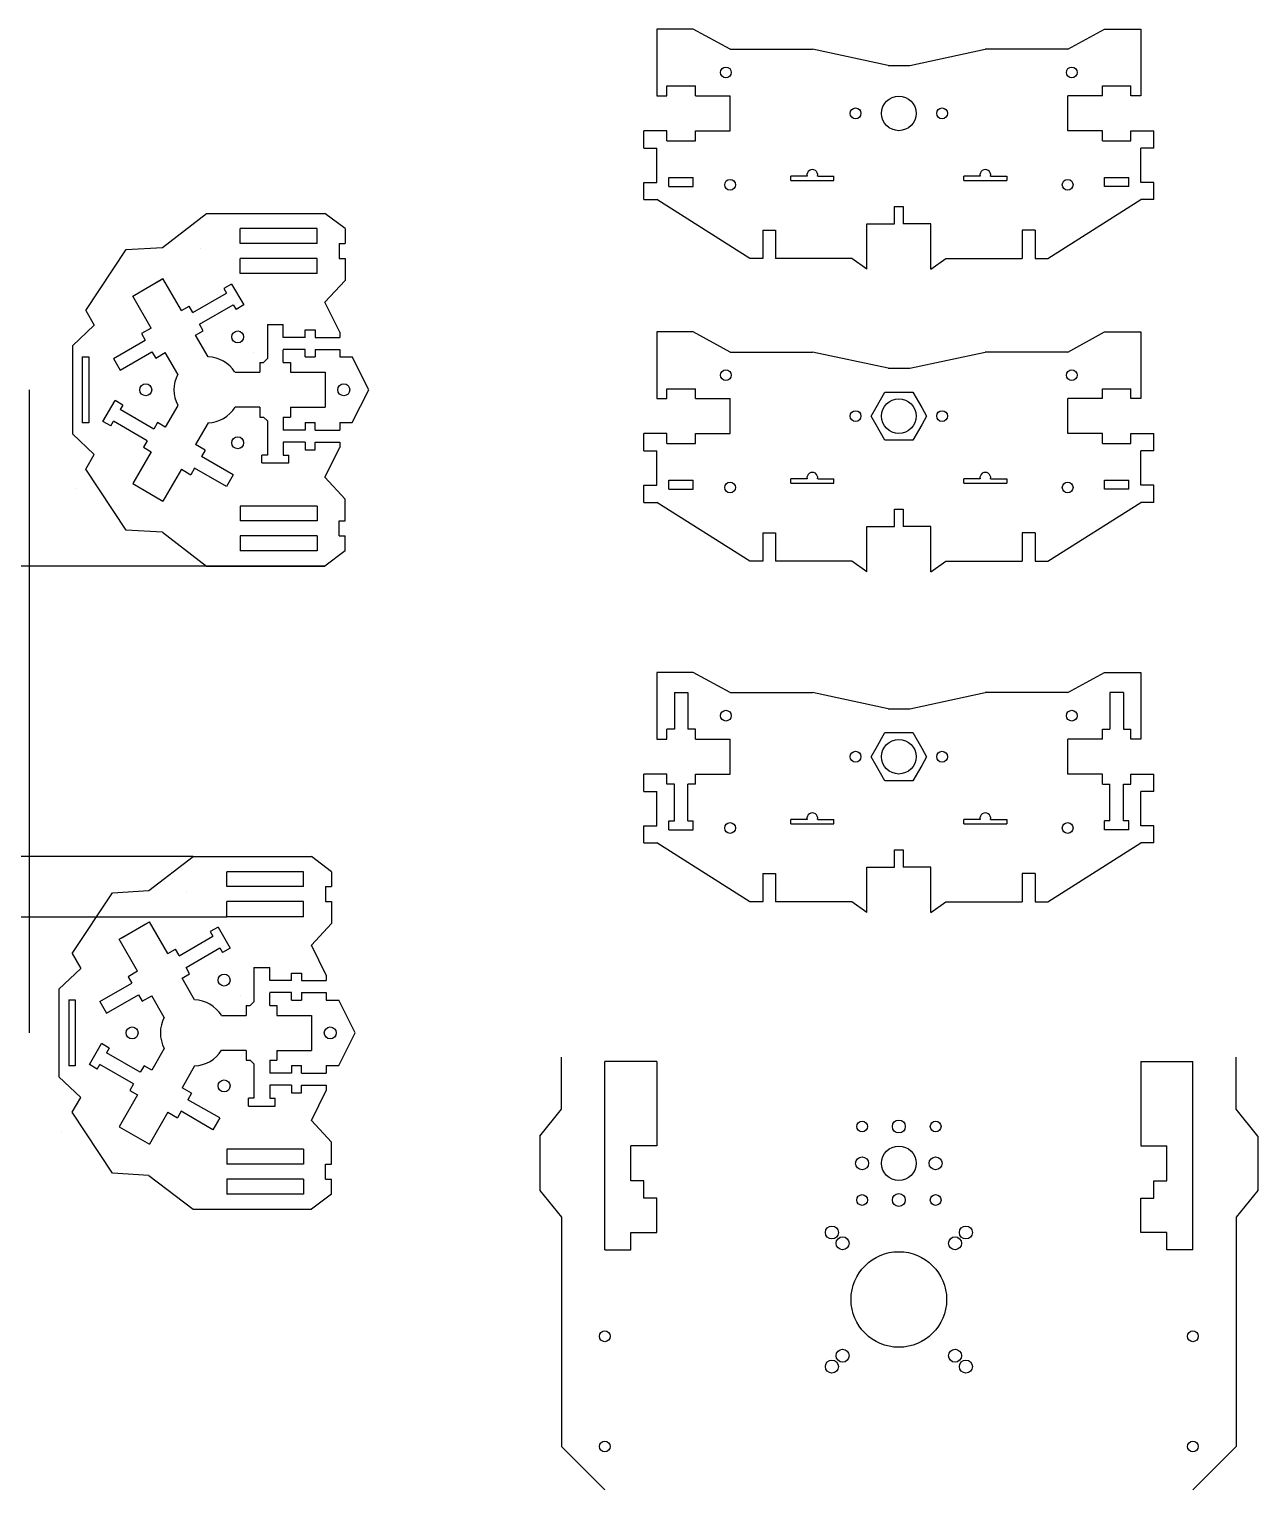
# Model space of a CAD drawing. Header units: inches. Extents: x -12.8 to 17.5, y -7.5 to 9.3.
# Drawn here: x 6.44 to 17.52, y -4.73 to 8.44 of the extents above; entities that cross this region are included whole.
import ezdxf

# ---------------------------------------------------------------- set-up
doc = ezdxf.new("R2010")
doc.units = ezdxf.units.IN
doc.header["$MEASUREMENT"] = 0
doc.layers.get('0').update_dxf_attribs({"lineweight": 25, "true_color": 0xffffff})

msp = doc.modelspace()

# ---------------------------------------------------------------- linework, layer by layer
for p, q in [((12.095, 8.442), (12.095, 7.841)), ((12.425, 8.442), (12.095, 8.442)), ((12.757, 8.261), (12.425, 8.442)), ((15.802, 8.261), (16.133, 8.442)), ((16.133, 8.442), (16.463, 8.442)), ((16.463, 8.442), (16.463, 7.841)), ((12.757, 8.261), (13.499, 8.261)), ((14.182, 8.115), (13.499, 8.261)), ((14.377, 8.115), (15.059, 8.261)), ((15.802, 8.261), (15.059, 8.261)), ((14.182, 8.115), (14.377, 8.115)), ((12.187, 7.841), (12.187, 7.93)), ((12.187, 7.93), (12.444, 7.93)), ((12.444, 7.841), (12.444, 7.93)), ((16.115, 7.841), (16.115, 7.93)), ((16.115, 7.93), (16.371, 7.93)), ((16.371, 7.841), (16.371, 7.93)), ((12.095, 7.841), (12.187, 7.841)), ((12.444, 7.841), (12.757, 7.841)), ((12.757, 7.525), (12.757, 7.841)), ((15.802, 7.525), (15.802, 7.841)), ((16.115, 7.841), (15.802, 7.841)), ((16.463, 7.841), (16.371, 7.841)), ((11.978, 7.37), (11.978, 7.525)), ((12.187, 7.525), (11.978, 7.525)), ((12.187, 7.436), (12.187, 7.525)), ((12.444, 7.525), (12.757, 7.525)), ((12.444, 7.436), (12.444, 7.525)), ((16.115, 7.525), (15.802, 7.525)), ((16.115, 7.436), (16.115, 7.525)), ((16.371, 7.436), (16.371, 7.525)), ((16.371, 7.525), (16.58, 7.525)), ((16.58, 7.37), (16.58, 7.525)), ((12.187, 7.436), (12.444, 7.436)), ((16.115, 7.436), (16.371, 7.436)), ((11.978, 7.37), (12.095, 7.37)), ((12.095, 7.06), (12.095, 7.37)), ((16.463, 7.06), (16.463, 7.37)), ((16.58, 7.37), (16.463, 7.37)), ((13.304, 7.078), (13.304, 7.117)), ((13.452, 7.117), (13.304, 7.117)), ((13.547, 7.117), (13.694, 7.117)), ((13.694, 7.078), (13.694, 7.117)), ((14.864, 7.078), (14.864, 7.117)), ((15.012, 7.117), (14.864, 7.117)), ((15.107, 7.117), (15.254, 7.117)), ((15.254, 7.117), (15.254, 7.078)), ((11.978, 7.06), (12.095, 7.06)), ((11.978, 6.905), (11.978, 7.06)), ((12.206, 7.023), (12.206, 7.104)), ((12.206, 7.104), (12.425, 7.104)), ((12.206, 7.023), (12.425, 7.023)), ((12.425, 7.023), (12.425, 7.104)), ((13.304, 7.078), (13.694, 7.078)), ((14.864, 7.078), (15.254, 7.078)), ((16.133, 7.023), (16.133, 7.104)), ((16.133, 7.104), (16.352, 7.104)), ((16.352, 7.023), (16.133, 7.023)), ((16.352, 7.023), (16.352, 7.104)), ((16.58, 7.06), (16.463, 7.06)), ((16.58, 6.905), (16.58, 7.06)), ((11.978, 6.905), (12.095, 6.905)), ((12.934, 6.374), (12.095, 6.905)), ((15.624, 6.374), (16.463, 6.905)), ((16.58, 6.905), (16.463, 6.905)), ((7.638, 6.474), (8.036, 6.781)), ((8.036, 6.781), (9.103, 6.781)), ((9.284, 6.644), (9.103, 6.781)), ((14.24, 6.687), (14.24, 6.843)), ((14.24, 6.843), (14.318, 6.843)), ((14.318, 6.843), (14.318, 6.687)), ((8.339, 6.509), (8.339, 6.644)), ((9.032, 6.644), (8.339, 6.644)), ((9.032, 6.509), (9.032, 6.644)), ((9.284, 6.644), (9.284, 6.509)), ((13.051, 6.63), (13.168, 6.63)), ((13.051, 6.63), (13.051, 6.374)), ((13.168, 6.63), (13.168, 6.374)), ((13.989, 6.277), (13.989, 6.687)), ((13.989, 6.687), (14.24, 6.687)), ((14.569, 6.687), (14.318, 6.687)), ((14.569, 6.277), (14.569, 6.687)), ((15.508, 6.63), (15.391, 6.63)), ((15.391, 6.63), (15.391, 6.374)), ((15.508, 6.63), (15.508, 6.374)), ((7.309, 6.454), (7.638, 6.474)), ((7.981, 6.468), (7.981, 6.468)), ((9.032, 6.509), (8.339, 6.509)), ((9.23, 6.509), (9.23, 6.373)), ((9.23, 6.509), (9.284, 6.509)), ((9.23, 6.509), (9.284, 6.509)), ((6.947, 5.904), (7.309, 6.454)), ((8.339, 6.238), (8.339, 6.373)), ((9.032, 6.373), (8.339, 6.373)), ((9.032, 6.238), (9.032, 6.373)), ((9.23, 6.373), (9.284, 6.373)), ((9.284, 6.373), (9.284, 6.176)), ((13.028, 6.374), (12.934, 6.374)), ((13.051, 6.374), (12.934, 6.374)), ((13.856, 6.374), (13.168, 6.374)), ((13.856, 6.374), (13.856, 6.374)), ((13.989, 6.277), (13.856, 6.374)), ((14.569, 6.277), (14.703, 6.374)), ((14.703, 6.374), (15.391, 6.374)), ((15.508, 6.374), (15.624, 6.374)), ((15.531, 6.374), (15.624, 6.374)), ((7.369, 6.035), (7.642, 6.193)), ((7.809, 5.905), (7.642, 6.193)), ((9.032, 6.238), (8.339, 6.238)), ((7.386, 6.045), (7.625, 6.183)), ((7.911, 5.886), (8.215, 6.062)), ((8.261, 6.144), (8.191, 6.104)), ((8.191, 6.104), (8.215, 6.062)), ((8.261, 6.144), (8.371, 5.955)), ((9.103, 5.979), (9.284, 6.176)), ((7.535, 5.747), (7.369, 6.035)), ((7.809, 5.905), (7.878, 5.945)), ((7.809, 5.905), (7.878, 5.945)), ((7.906, 5.895), (7.878, 5.945)), ((7.911, 5.886), (7.878, 5.945)), ((7.972, 5.781), (8.276, 5.956)), ((8.276, 5.956), (8.301, 5.914)), ((8.371, 5.955), (8.301, 5.914)), ((9.238, 5.711), (9.103, 5.979)), ((6.947, 5.904), (7.023, 5.772)), ((6.825, 5.586), (7.023, 5.772)), ((7.535, 5.747), (7.449, 5.697)), ((7.449, 5.697), (7.483, 5.639)), ((7.937, 5.683), (8.006, 5.722)), ((8.05, 5.487), (7.937, 5.683)), ((8.006, 5.722), (7.972, 5.781)), ((8.584, 5.779), (8.727, 5.779)), ((8.584, 5.779), (8.584, 5.471)), ((8.727, 5.662), (8.727, 5.779)), ((8.924, 5.73), (9.014, 5.73)), ((8.924, 5.662), (8.924, 5.73)), ((9.014, 5.73), (9.014, 5.662)), ((9.238, 5.711), (9.238, 5.662)), ((12.095, 5.712), (12.095, 5.111)), ((12.425, 5.712), (12.095, 5.712)), ((12.757, 5.531), (12.425, 5.712)), ((15.802, 5.531), (16.133, 5.712)), ((16.133, 5.712), (16.463, 5.712)), ((16.463, 5.712), (16.463, 5.111)), ((6.825, 5.586), (6.825, 4.793)), ((7.196, 5.473), (7.483, 5.639)), ((7.256, 5.368), (7.543, 5.533)), ((7.543, 5.533), (7.577, 5.475)), ((8.924, 5.662), (8.727, 5.662)), ((8.924, 5.554), (8.727, 5.554)), ((8.727, 5.437), (8.727, 5.552)), ((8.924, 5.486), (8.924, 5.554)), ((9.014, 5.662), (9.238, 5.662)), ((9.014, 5.554), (9.014, 5.486)), ((9.014, 5.554), (9.238, 5.554)), ((9.238, 5.554), (9.238, 5.486)), ((6.914, 5.487), (6.974, 5.487)), ((6.914, 5.487), (6.914, 4.892)), ((6.974, 5.487), (6.974, 4.892)), ((7.196, 5.473), (7.256, 5.368)), ((7.577, 5.475), (7.663, 5.525)), ((7.776, 5.33), (7.663, 5.525)), ((8.46, 5.528), (8.46, 5.528)), ((8.516, 5.437), (8.55, 5.437)), ((8.516, 5.437), (8.516, 5.348)), ((8.584, 5.471), (8.55, 5.437)), ((8.727, 5.437), (8.793, 5.437)), ((8.793, 5.437), (8.793, 5.348)), ((8.924, 5.486), (9.014, 5.486)), ((9.238, 5.486), (9.35, 5.486)), ((9.498, 5.19), (9.35, 5.486)), ((12.757, 5.531), (13.499, 5.531)), ((14.182, 5.385), (13.499, 5.531)), ((14.377, 5.385), (15.059, 5.531)), ((15.802, 5.531), (15.059, 5.531)), ((8.292, 5.348), (8.516, 5.348)), ((8.793, 5.348), (9.106, 5.348)), ((9.106, 5.348), (9.106, 5.032)), ((14.182, 5.385), (14.377, 5.385)), ((6.436, 5.19), (6.436, -0.61)), ((9.35, 4.895), (9.498, 5.19)), ((12.187, 5.111), (12.187, 5.2)), ((12.187, 5.2), (12.444, 5.2)), ((12.444, 5.111), (12.444, 5.2)), ((14.074, 5.03), (14.154, 5.17)), ((14.154, 5.17), (14.404, 5.17)), ((14.404, 5.17), (14.485, 5.03)), ((16.115, 5.111), (16.115, 5.2)), ((16.115, 5.2), (16.371, 5.2)), ((16.371, 5.111), (16.371, 5.2)), ((7.101, 4.904), (7.21, 5.094)), ((7.281, 5.053), (7.21, 5.094)), ((7.281, 5.053), (7.256, 5.011)), ((7.56, 4.836), (7.256, 5.011)), ((7.776, 5.05), (7.663, 4.854)), ((8.516, 5.032), (8.293, 5.032)), ((8.516, 5.032), (8.516, 4.943)), ((8.793, 5.032), (9.106, 5.032)), ((8.793, 5.032), (8.793, 4.943)), ((12.095, 5.111), (12.187, 5.111)), ((12.444, 5.111), (12.757, 5.111)), ((12.757, 4.795), (12.757, 5.111)), ((14.029, 4.953), (14.074, 5.03)), ((14.485, 5.03), (14.53, 4.953)), ((15.802, 4.795), (15.802, 5.111)), ((16.115, 5.111), (15.802, 5.111)), ((16.463, 5.111), (16.371, 5.111)), ((6.974, 4.892), (6.914, 4.892)), ((7.171, 4.864), (7.101, 4.904)), ((7.171, 4.864), (7.195, 4.906)), ((7.5, 4.73), (7.195, 4.906)), ((7.594, 4.894), (7.56, 4.836)), ((7.663, 4.854), (7.594, 4.894)), ((8.05, 4.892), (7.937, 4.696)), ((8.516, 4.943), (8.55, 4.943)), ((8.584, 4.909), (8.55, 4.943)), ((8.584, 4.909), (8.584, 4.601)), ((8.727, 4.943), (8.793, 4.943)), ((8.727, 4.943), (8.727, 4.826)), ((8.924, 4.894), (9.014, 4.894)), ((8.924, 4.894), (8.924, 4.826)), ((9.014, 4.826), (9.014, 4.894)), ((9.238, 4.895), (9.238, 4.826)), ((9.238, 4.895), (9.35, 4.895)), ((14.074, 4.875), (14.029, 4.953)), ((14.154, 4.736), (14.074, 4.875)), ((14.485, 4.875), (14.404, 4.736)), ((14.53, 4.953), (14.485, 4.875)), ((6.825, 4.793), (7.023, 4.607)), ((8.924, 4.826), (8.727, 4.826)), ((9.014, 4.826), (9.238, 4.826)), ((11.978, 4.64), (11.978, 4.795)), ((12.187, 4.795), (11.978, 4.795)), ((12.187, 4.706), (12.187, 4.795)), ((12.444, 4.795), (12.757, 4.795)), ((12.444, 4.706), (12.444, 4.795)), ((16.115, 4.795), (15.802, 4.795)), ((16.115, 4.706), (16.115, 4.795)), ((16.371, 4.706), (16.371, 4.795)), ((16.371, 4.795), (16.58, 4.795)), ((16.58, 4.64), (16.58, 4.795)), ((7.535, 4.632), (7.369, 4.344)), ((7.5, 4.73), (7.466, 4.672)), ((7.466, 4.672), (7.535, 4.632)), ((8.023, 4.646), (7.937, 4.696)), ((8.023, 4.646), (7.989, 4.588)), ((8.924, 4.718), (8.727, 4.718)), ((8.727, 4.718), (8.727, 4.601)), ((8.924, 4.718), (8.924, 4.65)), ((8.924, 4.65), (9.014, 4.65)), ((9.014, 4.65), (9.014, 4.718)), ((9.014, 4.718), (9.238, 4.718)), ((9.103, 4.401), (9.238, 4.67)), ((9.238, 4.718), (9.238, 4.67)), ((11.978, 4.64), (12.095, 4.64)), ((12.095, 4.33), (12.095, 4.64)), ((12.187, 4.706), (12.444, 4.706)), ((14.404, 4.736), (14.154, 4.736)), ((16.115, 4.706), (16.371, 4.706)), ((16.463, 4.33), (16.463, 4.64)), ((16.58, 4.64), (16.463, 4.64)), ((6.946, 4.474), (7.023, 4.607)), ((7.928, 4.483), (7.894, 4.424)), ((8.215, 4.317), (7.928, 4.483)), ((8.276, 4.422), (7.989, 4.588)), ((8.535, 4.53), (8.535, 4.601)), ((8.584, 4.601), (8.535, 4.601)), ((8.535, 4.53), (8.776, 4.53)), ((8.727, 4.601), (8.776, 4.601)), ((8.776, 4.53), (8.776, 4.601)), ((6.939, 4.462), (6.939, 4.462)), ((7.309, 3.925), (6.946, 4.474)), ((7.808, 4.474), (7.642, 4.186)), ((7.808, 4.474), (7.894, 4.424)), ((8.276, 4.422), (8.215, 4.317)), ((9.103, 4.401), (9.284, 4.204)), ((12.206, 4.293), (12.206, 4.374)), ((12.206, 4.374), (12.425, 4.374)), ((12.425, 4.293), (12.425, 4.374)), ((13.304, 4.348), (13.304, 4.387)), ((13.452, 4.387), (13.304, 4.387)), ((13.304, 4.348), (13.694, 4.348)), ((13.547, 4.387), (13.694, 4.387)), ((13.694, 4.348), (13.694, 4.387)), ((14.864, 4.348), (14.864, 4.387)), ((15.012, 4.387), (14.864, 4.387)), ((14.864, 4.348), (15.254, 4.348)), ((15.107, 4.387), (15.254, 4.387)), ((15.254, 4.387), (15.254, 4.348)), ((16.133, 4.293), (16.133, 4.374)), ((16.133, 4.374), (16.352, 4.374)), ((16.352, 4.293), (16.352, 4.374)), ((6.85, 4.304), (6.85, 4.304)), ((7.369, 4.344), (7.642, 4.186)), ((11.978, 4.33), (12.095, 4.33)), ((11.978, 4.175), (11.978, 4.33)), ((12.206, 4.293), (12.425, 4.293)), ((16.352, 4.293), (16.133, 4.293)), ((16.58, 4.33), (16.463, 4.33)), ((16.58, 4.175), (16.58, 4.33)), ((8.339, 4.142), (8.339, 4.007)), ((9.032, 4.142), (8.339, 4.142)), ((9.032, 4.142), (9.032, 4.007)), ((9.284, 4.007), (9.284, 4.204)), ((11.978, 4.175), (12.095, 4.175)), ((12.934, 3.644), (12.095, 4.175)), ((14.24, 3.957), (14.24, 4.113)), ((14.24, 4.113), (14.318, 4.113)), ((14.318, 4.113), (14.318, 3.957)), ((15.624, 3.644), (16.463, 4.175)), ((16.58, 4.175), (16.463, 4.175)), ((9.032, 4.007), (8.339, 4.007)), ((9.23, 3.872), (9.23, 4.007)), ((9.23, 4.007), (9.284, 4.007)), ((13.989, 3.547), (13.989, 3.957)), ((13.989, 3.957), (14.24, 3.957)), ((14.569, 3.957), (14.318, 3.957)), ((14.569, 3.547), (14.569, 3.957)), ((7.638, 3.905), (7.309, 3.925)), ((7.638, 3.905), (8.036, 3.6)), ((8.339, 3.872), (8.339, 3.737)), ((9.032, 3.872), (8.339, 3.872)), ((9.032, 3.872), (8.339, 3.872)), ((9.032, 3.872), (8.339, 3.872)), ((9.032, 3.872), (9.032, 3.737)), ((9.23, 3.872), (9.284, 3.872)), ((9.23, 3.872), (9.284, 3.872)), ((9.284, 3.737), (9.284, 3.872)), ((13.051, 3.9), (13.168, 3.9)), ((13.051, 3.9), (13.051, 3.644)), ((13.168, 3.9), (13.168, 3.644)), ((15.508, 3.9), (15.391, 3.9)), ((15.391, 3.9), (15.391, 3.644)), ((15.508, 3.9), (15.508, 3.644)), ((9.032, 3.737), (8.339, 3.737)), ((9.284, 3.737), (9.103, 3.6)), ((9.103, 3.6), (-0.541, 3.6)), ((8.036, 3.6), (9.103, 3.6)), ((13.028, 3.644), (12.934, 3.644)), ((13.051, 3.644), (12.934, 3.644)), ((13.856, 3.644), (13.168, 3.644)), ((13.856, 3.644), (13.856, 3.644)), ((13.989, 3.547), (13.856, 3.644)), ((14.569, 3.547), (14.703, 3.644)), ((14.703, 3.644), (15.391, 3.644)), ((15.508, 3.644), (15.624, 3.644)), ((15.531, 3.644), (15.624, 3.644)), ((12.095, 2.641), (12.095, 2.039)), ((12.425, 2.641), (12.095, 2.641)), ((12.757, 2.46), (12.425, 2.641)), ((15.802, 2.46), (16.133, 2.641)), ((16.133, 2.641), (16.463, 2.641)), ((16.463, 2.641), (16.463, 2.039)), ((12.255, 2.46), (12.255, 2.128)), ((12.255, 2.46), (12.376, 2.46)), ((12.376, 2.46), (12.376, 2.128)), ((12.757, 2.46), (13.499, 2.46)), ((14.182, 2.313), (13.499, 2.46)), ((14.377, 2.313), (15.059, 2.46)), ((15.802, 2.46), (15.059, 2.46)), ((16.182, 2.46), (16.182, 2.128)), ((16.304, 2.46), (16.182, 2.46)), ((16.304, 2.46), (16.304, 2.128)), ((14.182, 2.313), (14.377, 2.313)), ((12.187, 2.039), (12.187, 2.128)), ((12.255, 2.128), (12.187, 2.128)), ((12.444, 2.128), (12.376, 2.128)), ((12.444, 2.039), (12.444, 2.128)), ((16.115, 2.039), (16.115, 2.128)), ((16.115, 2.128), (16.182, 2.128)), ((16.304, 2.128), (16.371, 2.128)), ((16.371, 2.039), (16.371, 2.128)), ((12.095, 2.039), (12.187, 2.039)), ((12.444, 2.039), (12.757, 2.039)), ((12.757, 1.723), (12.757, 2.039)), ((14.074, 1.959), (14.154, 2.098)), ((14.154, 2.098), (14.404, 2.098)), ((14.404, 2.098), (14.485, 1.959)), ((15.802, 1.723), (15.802, 2.039)), ((16.115, 2.039), (15.802, 2.039)), ((16.463, 2.039), (16.371, 2.039)), ((14.029, 1.881), (14.074, 1.959)), ((14.074, 1.803), (14.029, 1.881)), ((14.485, 1.959), (14.53, 1.881)), ((14.53, 1.881), (14.485, 1.803)), ((11.978, 1.568), (11.978, 1.723)), ((12.187, 1.723), (11.978, 1.723)), ((12.187, 1.634), (12.187, 1.723)), ((12.444, 1.723), (12.757, 1.723)), ((12.444, 1.634), (12.444, 1.723)), ((14.154, 1.664), (14.074, 1.803)), ((14.485, 1.803), (14.404, 1.664)), ((16.115, 1.723), (15.802, 1.723)), ((16.115, 1.634), (16.115, 1.723)), ((16.371, 1.634), (16.371, 1.723)), ((16.371, 1.723), (16.58, 1.723)), ((16.58, 1.568), (16.58, 1.723)), ((12.255, 1.634), (12.187, 1.634)), ((12.255, 1.303), (12.255, 1.634)), ((12.376, 1.303), (12.376, 1.634)), ((12.444, 1.634), (12.376, 1.634)), ((14.404, 1.664), (14.154, 1.664)), ((16.115, 1.634), (16.182, 1.634)), ((16.182, 1.303), (16.182, 1.634)), ((16.304, 1.303), (16.304, 1.634)), ((16.304, 1.634), (16.371, 1.634)), ((11.978, 1.568), (12.095, 1.568)), ((12.095, 1.258), (12.095, 1.568)), ((16.58, 1.568), (16.463, 1.568)), ((16.463, 1.258), (16.463, 1.568)), ((11.978, 1.258), (12.095, 1.258)), ((11.978, 1.103), (11.978, 1.258)), ((12.206, 1.222), (12.206, 1.303)), ((12.206, 1.303), (12.255, 1.303)), ((12.206, 1.222), (12.425, 1.222)), ((12.376, 1.303), (12.425, 1.303)), ((12.425, 1.222), (12.425, 1.303)), ((13.304, 1.277), (13.304, 1.316)), ((13.452, 1.316), (13.304, 1.316)), ((13.304, 1.277), (13.694, 1.277)), ((13.547, 1.316), (13.694, 1.316)), ((13.694, 1.277), (13.694, 1.316)), ((14.864, 1.277), (14.864, 1.316)), ((15.012, 1.316), (14.864, 1.316)), ((14.864, 1.277), (15.254, 1.277)), ((15.107, 1.316), (15.254, 1.316)), ((15.254, 1.316), (15.254, 1.277)), ((16.133, 1.222), (16.133, 1.303)), ((16.182, 1.303), (16.133, 1.303)), ((16.352, 1.222), (16.133, 1.222)), ((16.352, 1.303), (16.304, 1.303)), ((16.352, 1.222), (16.352, 1.303)), ((16.58, 1.258), (16.463, 1.258)), ((16.58, 1.103), (16.58, 1.258)), ((11.978, 1.103), (12.095, 1.103)), ((12.934, 0.572), (12.095, 1.103)), ((15.624, 0.572), (16.463, 1.103)), ((16.58, 1.103), (16.463, 1.103)), ((7.914, 0.981), (-3.102, 0.981)), ((7.515, 0.674), (7.914, 0.981)), ((7.914, 0.981), (8.981, 0.981)), ((9.162, 0.844), (8.981, 0.981)), ((14.24, 0.886), (14.24, 1.042)), ((14.24, 1.042), (14.318, 1.042)), ((14.318, 1.042), (14.318, 0.886)), ((8.217, 0.709), (8.217, 0.844)), ((8.91, 0.844), (8.217, 0.844)), ((8.91, 0.709), (8.91, 0.844)), ((9.162, 0.844), (9.162, 0.709)), ((13.051, 0.828), (13.168, 0.828)), ((13.051, 0.828), (13.051, 0.572)), ((13.168, 0.828), (13.168, 0.572)), ((13.989, 0.476), (13.989, 0.886)), ((13.989, 0.886), (14.24, 0.886)), ((14.569, 0.886), (14.318, 0.886)), ((14.569, 0.476), (14.569, 0.886)), ((15.508, 0.828), (15.391, 0.828)), ((15.391, 0.828), (15.391, 0.572)), ((15.508, 0.828), (15.508, 0.572)), ((7.187, 0.654), (7.515, 0.674)), ((7.858, 0.668), (7.858, 0.668)), ((8.91, 0.709), (8.217, 0.709)), ((9.108, 0.709), (9.108, 0.574)), ((9.108, 0.709), (9.162, 0.709)), ((9.108, 0.709), (9.162, 0.709)), ((6.824, 0.105), (7.187, 0.654)), ((8.217, 0.438), (8.217, 0.574)), ((8.91, 0.574), (8.217, 0.574)), ((8.91, 0.438), (8.91, 0.574)), ((9.108, 0.574), (9.162, 0.574)), ((9.162, 0.574), (9.162, 0.377)), ((13.028, 0.572), (12.934, 0.572)), ((13.051, 0.572), (12.934, 0.572)), ((13.856, 0.572), (13.168, 0.572)), ((13.856, 0.572), (13.856, 0.572)), ((13.989, 0.476), (13.856, 0.572)), ((14.569, 0.476), (14.703, 0.572)), ((14.703, 0.572), (15.391, 0.572)), ((15.508, 0.572), (15.624, 0.572)), ((15.531, 0.572), (15.624, 0.572)), ((-3.405, 0.438), (8.217, 0.438)), ((8.91, 0.438), (8.217, 0.438)), ((7.246, 0.235), (7.52, 0.393)), ((7.264, 0.245), (7.503, 0.383)), ((7.686, 0.105), (7.52, 0.393)), ((8.139, 0.345), (8.069, 0.304)), ((8.069, 0.304), (8.093, 0.262)), ((8.139, 0.345), (8.248, 0.155)), ((8.981, 0.18), (9.162, 0.377)), ((7.413, -0.053), (7.246, 0.235)), ((7.686, 0.105), (7.755, 0.145)), ((7.686, 0.105), (7.755, 0.145)), ((7.784, 0.095), (7.755, 0.145)), ((7.789, 0.086), (7.755, 0.145)), ((7.789, 0.086), (8.093, 0.262)), ((7.85, -0.019), (8.154, 0.157)), ((8.154, 0.157), (8.178, 0.114)), ((8.248, 0.155), (8.178, 0.114)), ((9.115, -0.089), (8.981, 0.18)), ((6.824, 0.105), (6.901, -0.028)), ((6.703, -0.214), (6.901, -0.028)), ((7.413, -0.053), (7.327, -0.103)), ((7.327, -0.103), (7.36, -0.161)), ((7.814, -0.117), (7.883, -0.077)), ((7.927, -0.312), (7.814, -0.117)), ((7.883, -0.077), (7.85, -0.019)), ((8.461, -0.021), (8.605, -0.021)), ((8.461, -0.021), (8.461, -0.329)), ((8.605, -0.138), (8.605, -0.021)), ((8.801, -0.07), (8.892, -0.07)), ((8.801, -0.138), (8.801, -0.07)), ((8.892, -0.07), (8.892, -0.138)), ((9.115, -0.089), (9.115, -0.138)), ((6.703, -0.214), (6.703, -1.007)), ((7.073, -0.327), (7.36, -0.161)), ((8.801, -0.138), (8.605, -0.138)), ((8.801, -0.246), (8.605, -0.246)), ((8.605, -0.363), (8.605, -0.247)), ((8.801, -0.314), (8.801, -0.246)), ((8.892, -0.138), (9.115, -0.138)), ((8.892, -0.246), (8.892, -0.314)), ((8.892, -0.246), (9.115, -0.246)), ((9.115, -0.246), (9.115, -0.314)), ((6.792, -0.313), (6.851, -0.313)), ((6.792, -0.313), (6.792, -0.908)), ((6.851, -0.313), (6.851, -0.908)), ((7.073, -0.327), (7.134, -0.432)), ((7.134, -0.432), (7.421, -0.267)), ((7.421, -0.267), (7.455, -0.325)), ((7.455, -0.325), (7.541, -0.275)), ((7.654, -0.47), (7.541, -0.275)), ((8.337, -0.271), (8.337, -0.271)), ((8.394, -0.363), (8.428, -0.363)), ((8.394, -0.363), (8.394, -0.452)), ((8.461, -0.329), (8.428, -0.363)), ((8.605, -0.363), (8.67, -0.363)), ((8.67, -0.363), (8.67, -0.452)), ((8.801, -0.314), (8.892, -0.314)), ((9.115, -0.314), (9.228, -0.314)), ((9.376, -0.61), (9.228, -0.314)), ((8.169, -0.452), (8.394, -0.452)), ((8.67, -0.452), (8.983, -0.452)), ((8.983, -0.452), (8.983, -0.768)), ((9.228, -0.905), (9.376, -0.61)), ((6.979, -0.896), (7.088, -0.706)), ((7.158, -0.747), (7.088, -0.706)), ((7.158, -0.747), (7.134, -0.789)), ((7.438, -0.964), (7.134, -0.789)), ((7.654, -0.75), (7.541, -0.946)), ((8.394, -0.768), (8.171, -0.768)), ((8.394, -0.768), (8.394, -0.857)), ((8.67, -0.768), (8.983, -0.768)), ((8.67, -0.768), (8.67, -0.857)), ((6.851, -0.908), (6.792, -0.908)), ((7.049, -0.936), (6.979, -0.896)), ((7.049, -0.936), (7.073, -0.894)), ((7.377, -1.07), (7.073, -0.894)), ((7.472, -0.906), (7.438, -0.964)), ((7.541, -0.946), (7.472, -0.906)), ((7.927, -0.908), (7.814, -1.104)), ((8.394, -0.857), (8.428, -0.857)), ((8.461, -0.89), (8.428, -0.857)), ((8.461, -0.89), (8.461, -1.198)), ((8.605, -0.857), (8.67, -0.857)), ((8.605, -0.857), (8.605, -0.974)), ((8.801, -0.905), (8.892, -0.905)), ((8.801, -0.905), (8.801, -0.974)), ((8.892, -0.974), (8.892, -0.905)), ((9.115, -0.905), (9.115, -0.974)), ((9.115, -0.905), (9.228, -0.905)), ((11.237, -1.298), (11.237, -0.83)), ((11.627, -2.566), (11.627, -0.869)), ((12.095, -0.869), (11.627, -0.869)), ((12.095, -0.869), (12.095, -1.628)), ((16.463, -0.869), (16.463, -1.628)), ((16.463, -0.869), (16.931, -0.869)), ((16.931, -2.566), (16.931, -0.869)), ((17.321, -1.298), (17.321, -0.83)), ((6.703, -1.007), (6.901, -1.193)), ((8.801, -0.974), (8.605, -0.974)), ((8.892, -0.974), (9.115, -0.974)), ((7.412, -1.168), (7.246, -1.456)), ((7.377, -1.07), (7.343, -1.128)), ((7.343, -1.128), (7.412, -1.168)), ((7.9, -1.153), (7.814, -1.104)), ((7.9, -1.153), (7.867, -1.212)), ((8.801, -1.081), (8.605, -1.081)), ((8.605, -1.081), (8.605, -1.198)), ((8.801, -1.081), (8.801, -1.15)), ((8.801, -1.15), (8.892, -1.15)), ((8.892, -1.15), (8.892, -1.081)), ((8.892, -1.081), (9.115, -1.081)), ((8.981, -1.399), (9.115, -1.13)), ((9.115, -1.081), (9.115, -1.13)), ((6.824, -1.325), (6.901, -1.193)), ((7.806, -1.317), (7.772, -1.376)), ((8.093, -1.483), (7.806, -1.317)), ((8.154, -1.377), (7.867, -1.212)), ((8.413, -1.27), (8.413, -1.198)), ((8.461, -1.198), (8.413, -1.198)), ((8.413, -1.27), (8.653, -1.27)), ((8.605, -1.198), (8.653, -1.198)), ((8.653, -1.27), (8.653, -1.198)), ((11.042, -1.542), (11.237, -1.298)), ((17.516, -1.542), (17.321, -1.298)), ((6.817, -1.338), (6.817, -1.338)), ((7.187, -1.875), (6.824, -1.325)), ((7.686, -1.326), (7.52, -1.614)), ((7.686, -1.326), (7.772, -1.376)), ((8.154, -1.377), (8.093, -1.483)), ((8.981, -1.399), (9.162, -1.596)), ((6.727, -1.496), (6.727, -1.496)), ((7.246, -1.456), (7.52, -1.614)), ((11.042, -1.542), (11.042, -2.03)), ((17.516, -1.542), (17.516, -2.03)), ((8.217, -1.658), (8.217, -1.793)), ((8.91, -1.658), (8.217, -1.658)), ((8.91, -1.658), (8.91, -1.793)), ((9.162, -1.793), (9.162, -1.596)), ((12.095, -1.628), (11.861, -1.628)), ((11.861, -1.944), (11.861, -1.628)), ((16.463, -1.628), (16.697, -1.628)), ((16.697, -1.944), (16.697, -1.628)), ((8.91, -1.793), (8.217, -1.793)), ((9.108, -1.928), (9.108, -1.793)), ((9.108, -1.793), (9.162, -1.793)), ((7.515, -1.895), (7.187, -1.875)), ((7.515, -1.895), (7.914, -2.2)), ((8.217, -1.928), (8.217, -2.063)), ((8.91, -1.928), (8.217, -1.928)), ((8.91, -1.928), (8.217, -1.928)), ((8.91, -1.928), (8.217, -1.928)), ((8.91, -1.928), (8.91, -2.063)), ((9.108, -1.928), (9.162, -1.928)), ((9.108, -1.928), (9.162, -1.928)), ((9.162, -2.063), (9.162, -1.928)), ((11.978, -1.944), (11.861, -1.944)), ((11.978, -2.099), (11.978, -1.944)), ((16.58, -1.944), (16.697, -1.944)), ((16.58, -2.099), (16.58, -1.944)), ((8.91, -2.063), (8.217, -2.063)), ((9.162, -2.063), (8.981, -2.2)), ((11.042, -2.03), (11.237, -2.273)), ((12.095, -2.099), (11.978, -2.099)), ((12.095, -2.409), (12.095, -2.099)), ((16.463, -2.409), (16.463, -2.099)), ((16.463, -2.099), (16.58, -2.099)), ((17.516, -2.03), (17.321, -2.273)), ((7.914, -2.2), (8.981, -2.2)), ((11.237, -2.273), (11.237, -4.34)), ((17.321, -2.273), (17.321, -4.34)), ((11.861, -2.566), (11.861, -2.409)), ((11.861, -2.409), (12.095, -2.409)), ((16.697, -2.409), (16.463, -2.409)), ((16.697, -2.566), (16.697, -2.409)), ((11.627, -2.566), (11.861, -2.566)), ((16.931, -2.566), (16.697, -2.566)), ((11.627, -4.73), (11.237, -4.34)), ((16.931, -4.73), (17.321, -4.34))]:
    msp.add_line(p, q)
for centre, radius in [((12.719, 8.052), 0.0486), ((15.839, 8.052), 0.0486), ((14.279, 7.683), 0.156), ((13.889, 7.683), 0.0486), ((14.669, 7.683), 0.0486), ((12.757, 7.039), 0.0486), ((15.802, 7.039), 0.0486), ((8.316, 5.667), 0.054), ((12.719, 5.322), 0.0486), ((15.839, 5.322), 0.0486), ((7.487, 5.19), 0.054), ((9.273, 5.19), 0.054), ((14.279, 4.953), 0.156), ((13.889, 4.953), 0.0486), ((14.669, 4.953), 0.0486), ((8.316, 4.712), 0.054), ((12.757, 4.309), 0.0486), ((15.802, 4.309), 0.0486), ((12.719, 2.251), 0.0486), ((15.839, 2.251), 0.0486), ((14.279, 1.881), 0.156), ((13.889, 1.881), 0.0486), ((14.669, 1.881), 0.0486), ((12.757, 1.238), 0.0486), ((15.802, 1.238), 0.0486), ((8.194, -0.133), 0.054), ((7.364, -0.61), 0.054), ((9.151, -0.61), 0.054), ((8.194, -1.088), 0.054), ((13.948, -1.454), 0.0486), ((14.279, -1.454), 0.0585), ((14.611, -1.454), 0.0486), ((14.279, -1.786), 0.156), ((13.948, -1.786), 0.0585), ((14.611, -1.786), 0.0585), ((13.948, -2.117), 0.0486), ((14.279, -2.117), 0.0585), ((14.611, -2.117), 0.0486), ((13.675, -2.41), 0.0585), ((14.884, -2.41), 0.0585), ((13.772, -2.507), 0.0585), ((14.786, -2.507), 0.0585), ((14.279, -3.014), 0.431), ((11.627, -3.346), 0.0486), ((16.931, -3.346), 0.0486), ((13.772, -3.521), 0.0585), ((14.786, -3.521), 0.0585), ((13.675, -3.619), 0.0585), ((14.884, -3.619), 0.0585), ((11.627, -4.34), 0.0486), ((16.931, -4.34), 0.0486)]:
    msp.add_circle(centre, radius)
for centre, radius, start, end in [((13.499, 7.127), 0.0486, 348.6181, 191.3819), ((15.059, 7.127), 0.0486, 348.6181, 191.3819), ((8.039, 5.19), 0.298, 32.1565, 88.0105), ((8.039, 5.19), 0.298, 151.9895, 208.0105), ((8.039, 5.19), 0.298, 271.9895, 328.2466), ((13.499, 4.397), 0.0486, 348.6181, 191.3819), ((15.059, 4.397), 0.0486, 348.6181, 191.3819), ((13.499, 1.325), 0.0486, 348.6181, 191.3819), ((15.059, 1.325), 0.0486, 348.6181, 191.3819), ((7.917, -0.61), 0.298, 32.1565, 88.0105), ((7.917, -0.61), 0.298, 151.9895, 208.0105), ((7.917, -0.61), 0.298, 271.9895, 328.2466)]:
    msp.add_arc(centre, radius, start, end)

doc.saveas('drawing.dxf')
